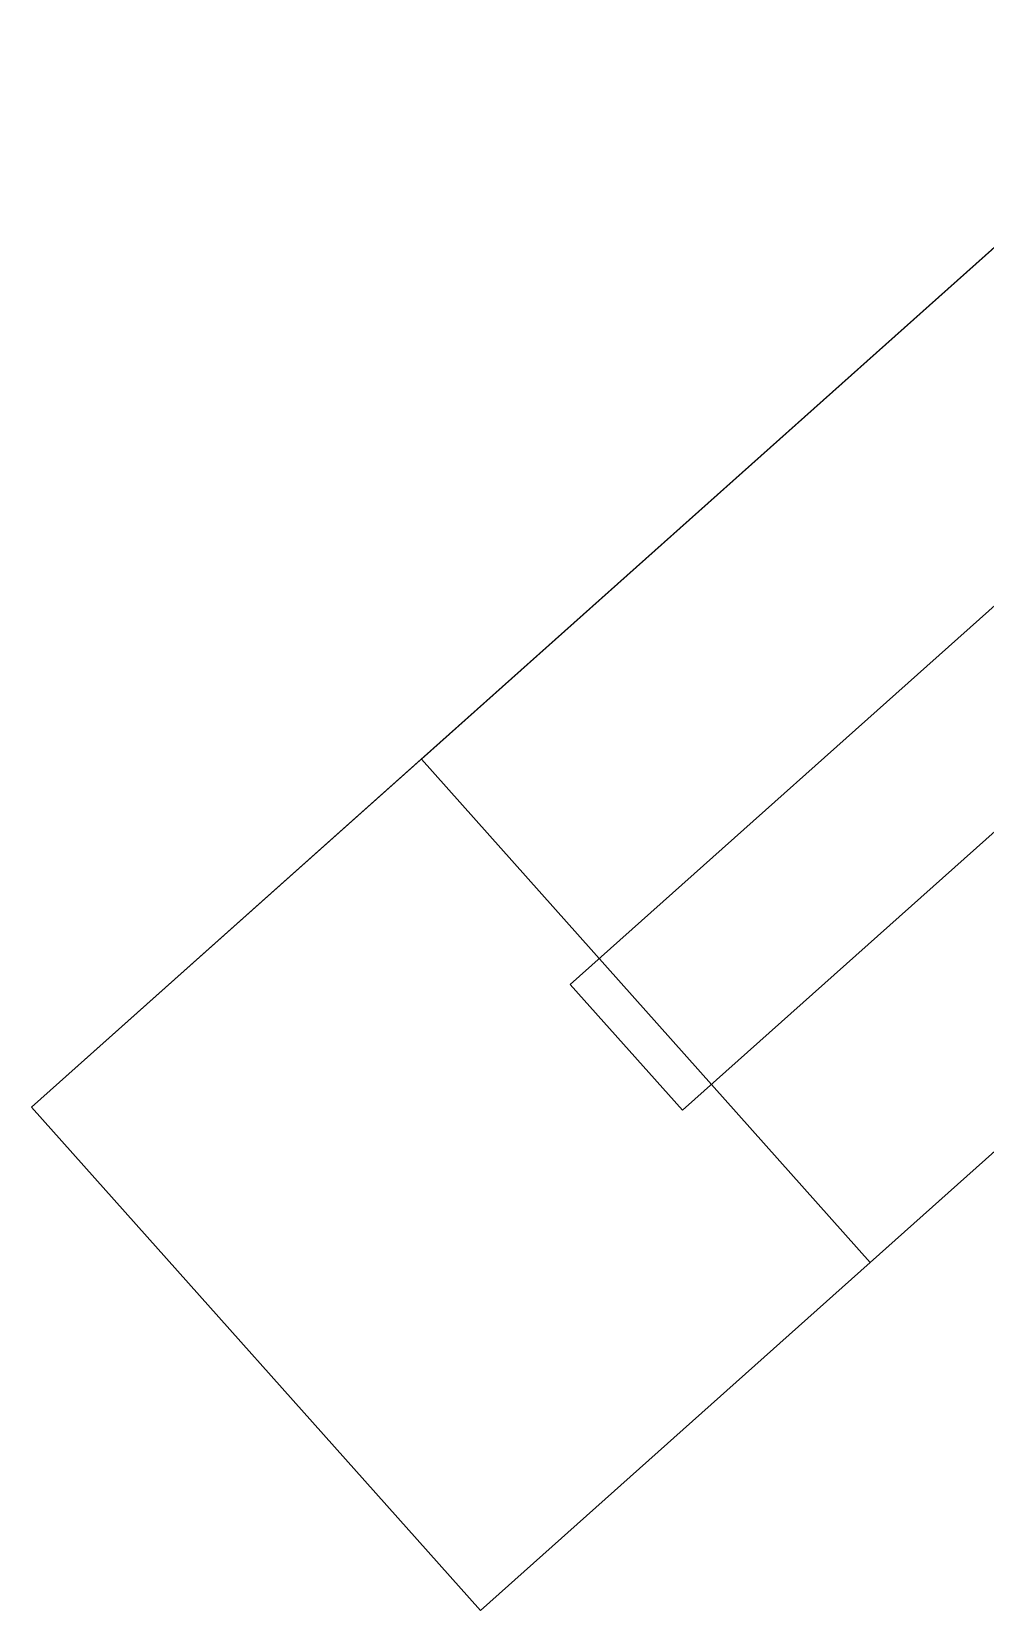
# Model space of a CAD drawing. Header units: millimetres. Extents: x -33522418 to 16198808, y -126322335 to -58690945.
# Drawn here: x -15922284.7 to -15922218.7, y -63954255.1 to -63954145.9 of the extents above; entities that cross this region are included whole.
import ezdxf

# ---------------------------------------------------------------- set-up
doc = ezdxf.new("R2010")
doc.units = ezdxf.units.MM
doc.header["$LTSCALE"] = 10
doc.layers.add('LAYER4', color=7, linetype='Continuous')
doc.layers.add('墙体层', color=1, linetype='Continuous')

# ---------------------------------------------------------------- blocks, each defined once
blk = doc.blocks.new('754')
at = {"layer": '墙体层', "color": 8}
for points, invisible_edges in [([(44979.69, 96606.02, 789.34), (44979.69, 95441.78, 747.18), (44979.69, 95405.62, 789.34)], 3), ([(44979.69, 96606.02, 789.34), (44979.69, 96569.86, 747.18), (44979.69, 95441.78, 747.18)], 13), ([(44979.69, 96606.02, 789.34), (44979.69, 95405.62, 789.34), (45026.35, 95405.62, 789.34)], 12), ([(44979.69, 96606.02, 789.34), (45026.35, 95405.62, 789.34), (45026.35, 96606.02, 789.34)], 1), ([(44979.69, 95405.62, 1.23), (44979.69, 96606.02, 1.23), (45026.35, 96606.02, 1.23)], 12), ([(44979.69, 95405.62, 1.23), (45026.35, 96606.02, 1.23), (45026.35, 95405.62, 1.23)], 1), ([(44979.69, 95405.62, 1.23), (44979.69, 96569.86, 83.2), (44979.69, 96606.02, 1.23)], 3), ([(45026.35, 96606.02, 789.34), (45026.35, 95405.62, 789.34), (45026.35, 95441.78, 747.18)], 14), ([(45026.35, 96606.02, 789.34), (45026.35, 95441.78, 747.18), (45026.35, 96569.86, 747.18)], 13), ([(45026.35, 95405.62, 1.23), (45026.35, 96606.02, 1.23), (45026.35, 96569.86, 83.2)], 14), ([(44996.19, 96581.02, 771.58), (44996.19, 95439.09, 771.58), (45007.85, 95439.09, 771.58)], 12), ([(44996.19, 96581.02, 771.58), (45007.85, 95439.09, 771.58), (45007.85, 96581.02, 771.58)], 1), ([(44996.19, 95439.09, 16.5), (44996.19, 96581.02, 16.5), (45007.85, 96581.02, 16.5)], 12), ([(44996.19, 95439.09, 16.5), (45007.85, 96581.02, 16.5), (45007.85, 95439.09, 16.5)], 1), ([(44996.19, 95439.09, 16.5), (44996.19, 96581.02, 771.58), (44996.19, 96581.02, 16.5)], 1), ([(44996.19, 95439.09, 771.58), (44996.19, 96581.02, 771.58), (44996.19, 95439.09, 16.5)], 2), ([(45007.85, 95439.09, 16.5), (45007.85, 96581.02, 16.5), (45007.85, 96581.02, 771.58)], 12), ([(45007.85, 95439.09, 771.58), (45007.85, 95439.09, 16.5), (45007.85, 96581.02, 771.58)], 2), ([(44979.69, 95441.78, 747.18), (44979.69, 96569.86, 747.18), (45026.35, 96569.86, 747.18)], 12), ([(44979.69, 95441.78, 747.18), (45026.35, 96569.86, 747.18), (45026.35, 95441.78, 747.18)], 1), ([(44979.69, 96569.86, 83.2), (44979.69, 95441.78, 83.2), (45026.35, 95441.78, 83.2)], 12), ([(44979.69, 96569.86, 83.2), (45026.35, 95441.78, 83.2), (45026.35, 96569.86, 83.2)], 1), ([(44979.69, 95405.62, 1.23), (44979.69, 95441.78, 83.2), (44979.69, 96569.86, 83.2)], 13), ([(45026.35, 95405.62, 1.23), (45026.35, 96569.86, 83.2), (45026.35, 95441.78, 83.2)], 13), ([(44979.69, 95441.78, 83.2), (44979.69, 95441.78, 747.18), (45026.35, 95441.78, 747.18)], 12), ([(44979.69, 95441.78, 83.2), (45026.35, 95441.78, 747.18), (45026.35, 95441.78, 83.2)], 1), ([(44979.69, 95405.62, 789.34), (44979.69, 95441.78, 83.2), (44979.69, 95405.62, 1.23)], 3), ([(44979.69, 95405.62, 789.34), (44979.69, 95441.78, 747.18), (44979.69, 95441.78, 83.2)], 13), ([(45026.35, 95405.62, 789.34), (45026.35, 95405.62, 1.23), (45026.35, 95441.78, 83.2)], 14), ([(45026.35, 95405.62, 789.34), (45026.35, 95441.78, 83.2), (45026.35, 95441.78, 747.18)], 13), ([(44996.19, 95439.09, 771.58), (44996.19, 95439.09, 16.5), (45007.85, 95439.09, 16.5)], 12), ([(44996.19, 95439.09, 771.58), (45007.85, 95439.09, 16.5), (45007.85, 95439.09, 771.58)], 1), ([(44979.69, 95405.62, 789.34), (44979.69, 95405.62, 1.23), (45026.35, 95405.62, 1.23)], 12), ([(44979.69, 95405.62, 789.34), (45026.35, 95405.62, 1.23), (45026.35, 95405.62, 789.34)], 1)]:
    blk.add_3dface(points, dxfattribs=dict(at, invisible_edges=invisible_edges))

msp = doc.modelspace()

# ---------------------------------------------------------------- block references
at = {"layer": 'LAYER4', "lineweight": -2, "xscale": -1, "rotation": 311.7403934190204}
msp.add_blockref('754', (-15963496.84, -64051334.48, -747.18), dxfattribs=at)

doc.saveas('drawing.dxf')
